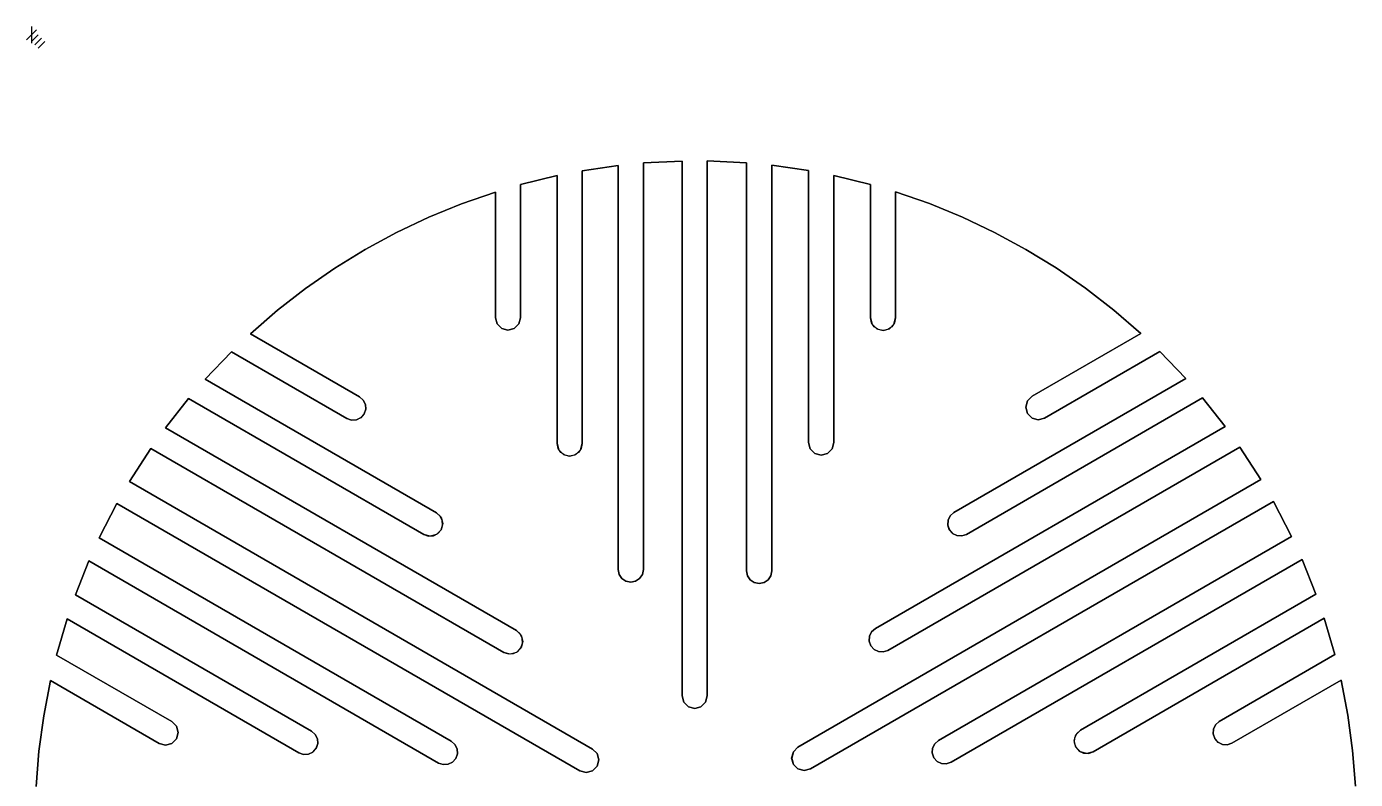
# Model space of a CAD drawing. Extents: x -1 to 211, y 67 to 298.
# Drawn here: x -0.8 to 210.4, y 178.8 to 298.3 of the extents above; entities that cross this region are included whole.
import ezdxf

# ---------------------------------------------------------------- set-up
doc = ezdxf.new("R2010")
doc.units = 0

msp = doc.modelspace()

# ---------------------------------------------------------------- linework, layer by layer
for p, q in [((97.235597, 276.661862), (103.39303, 276.970802)), ((103.393033, 276.970321), (97.235599, 276.661801)), ((103.392999, 276.970741), (103.392999, 276.970212)), ((103.392999, 276.970212), (103.392999, 192.007055)), ((103.392999, 276.970212), (103.392999, 276.970212)), ((103.392999, 192.007055), (103.392999, 276.970212)), ((107.392964, 192.007055), (107.392964, 276.976827)), ((107.392964, 276.976827), (107.392964, 192.007055)), ((107.392964, 276.976827), (107.392964, 276.976827)), ((107.392964, 276.976827), (107.392964, 276.976827)), ((113.644621, 276.68152), (107.393025, 276.9768)), ((107.393028, 276.976901), (113.644616, 276.681801)), ((113.644532, 276.681817), (113.644532, 276.681552)), ((113.644532, 276.681552), (113.644532, 276.681552)), ((113.644532, 276.681552), (113.644532, 211.874328)), ((113.644532, 276.681552), (113.644532, 276.681552)), ((113.644532, 211.874328), (113.644532, 276.681552)), ((83.524466, 274.653354), (77.722323, 273.233805)), ((77.722338, 273.233866), (83.524517, 274.653804)), ((83.524403, 274.653788), (83.524403, 274.653259)), ((83.524403, 274.653259), (83.524403, 232.097465)), ((83.524403, 274.653259), (83.524403, 274.653259)), ((83.524403, 232.097465), (83.524403, 274.653259)), ((87.524369, 232.097465), (87.524369, 275.431397)), ((87.524369, 275.431397), (87.524369, 232.097465)), ((87.524369, 275.431397), (87.524369, 275.431397)), ((87.524633, 275.430868), (87.524369, 275.431397)), ((87.524461, 275.431273), (93.235604, 276.266802)), ((93.235602, 276.266342), (87.524511, 275.430802)), ((93.235657, 276.266686), (93.235657, 276.266421)), ((93.235657, 276.266421), (93.235657, 212.0725)), ((93.235657, 276.266421), (93.235657, 276.266421)), ((93.235657, 212.0725), (93.235657, 276.266421)), ((97.235623, 212.0725), (97.235623, 276.661973)), ((97.235623, 276.661973), (97.235623, 212.0725)), ((97.235623, 276.661973), (97.235623, 276.661973)), ((97.235623, 276.661708), (97.235623, 276.661973)), ((117.644497, 211.874328), (117.644497, 276.29579)), ((117.644497, 276.29579), (117.644497, 211.874328)), ((117.644497, 276.29579), (117.644497, 276.29579)), ((117.644497, 276.29579), (117.644497, 276.29579)), ((123.498171, 275.450143), (117.644571, 276.295803)), ((117.644616, 276.295713), (123.498166, 275.449802)), ((123.498132, 275.449918), (123.498132, 275.450183)), ((123.498132, 275.450183), (123.498132, 275.450183)), ((123.498132, 275.450183), (123.498132, 232.251981)), ((123.498132, 275.450183), (123.498132, 275.450183)), ((123.498132, 232.251981), (123.498132, 275.450183)), ((127.498097, 274.676807), (127.498097, 274.676542)), ((127.498097, 232.251981), (127.498097, 274.676542)), ((127.498097, 274.676542), (127.498097, 232.251981)), ((127.498097, 274.676542), (127.498097, 274.676542)), ((133.336828, 273.253636), (127.498161, 274.676804)), ((127.498166, 274.676595), (133.336852, 273.253805)), ((77.722362, 252.089885), (77.722362, 273.233771)), ((77.722362, 273.233771), (77.722362, 252.089885)), ((77.722362, 273.233771), (77.722362, 273.233771)), ((77.722362, 273.233771), (77.722362, 273.233771)), ((133.336915, 273.253879), (133.336915, 273.253615)), ((133.336915, 273.253615), (133.336915, 273.253615)), ((133.336915, 273.253615), (133.336915, 252.047817)), ((133.336915, 273.253615), (133.336915, 273.253615)), ((133.336915, 252.047817), (133.336915, 273.253615)), ((68.358931, 270.179682), (73.722328, 272.047807)), ((73.722343, 272.047817), (68.35894, 270.179696)), ((73.722396, 272.04791), (73.722396, 252.089885)), ((73.722396, 272.04791), (73.722396, 272.04791)), ((73.722396, 252.089885), (73.722396, 272.04791)), ((73.722396, 272.04791), (73.722396, 272.04791)), ((137.336823, 272.070706), (142.701559, 270.20644)), ((142.701588, 270.20653), (137.336846, 272.070807)), ((137.336881, 272.070929), (137.336881, 272.070664)), ((137.336881, 252.047817), (137.336881, 272.070664)), ((137.336881, 272.070664), (137.336881, 252.047817)), ((137.336881, 272.070664), (137.336881, 272.070664)), ((63.115758, 268.02931), (68.358931, 270.179682)), ((68.35894, 270.179696), (63.11576, 268.029327)), ((142.701559, 270.20644), (147.946276, 268.05984)), ((147.946308, 268.059918), (142.701588, 270.20653)), ((63.11576, 268.029327), (58.003516, 265.602899)), ((58.003521, 265.60288), (63.115758, 268.02931)), ((147.946276, 268.05984), (153.060255, 265.637089)), ((153.06029, 265.637154), (147.946308, 268.059918)), ((58.003516, 265.602899), (53.032921, 262.906603)), ((53.032933, 262.906583), (58.003521, 265.60288)), ((153.060255, 265.637089), (158.03278, 262.944367)), ((158.032817, 262.94442), (153.06029, 265.637154)), ((53.032921, 262.906603), (48.214687, 259.946628)), ((48.214705, 259.946608), (53.032933, 262.906583)), ((158.03278, 262.944367), (162.853134, 259.987859)), ((162.853173, 259.987899), (158.032817, 262.94442)), ((48.214687, 259.946628), (43.559527, 256.729166)), ((43.55955, 256.729146), (48.214705, 259.946608)), ((162.853134, 259.987859), (167.5106, 256.773747)), ((167.510639, 256.773773), (162.853173, 259.987899)), ((43.559527, 256.729166), (39.078152, 253.260405)), ((39.078182, 253.260386), (43.55955, 256.729146)), ((167.5106, 256.773747), (171.994461, 253.308212)), ((171.994499, 253.308224), (167.510639, 256.773773)), ((39.078152, 253.260405), (34.781277, 249.546536)), ((34.781311, 249.546518), (39.078182, 253.260386)), ((73.990285, 251.089832), (73.722328, 252.089832)), ((73.722343, 252.089864), (73.988497, 251.08755)), ((73.722396, 252.089885), (73.722396, 252.089885)), ((73.722396, 252.089885), (73.722396, 252.089885)), ((77.722338, 252.089864), (77.454396, 251.089859)), ((77.456197, 251.087523), (77.722323, 252.089832)), ((77.722362, 252.089885), (77.722362, 252.089885)), ((77.722362, 252.089885), (77.722362, 252.089885)), ((133.336828, 252.047856), (133.604774, 251.047849)), ((133.496015, 251.271571), (133.336852, 252.047832)), ((133.336915, 252.047817), (133.336915, 252.047817)), ((133.336915, 252.047817), (133.336915, 252.047817)), ((137.068892, 251.047829), (137.336846, 252.047832)), ((137.336823, 252.047856), (137.177669, 251.271593)), ((137.336881, 252.047817), (137.336881, 252.047817)), ((137.336881, 252.047817), (137.336881, 252.047817)), ((171.994461, 253.308212), (176.294, 249.597437)), ((176.294037, 249.597434), (171.994499, 253.308224)), ((52.121576, 239.535157), (34.781335, 249.546449)), ((34.781335, 249.546449), (52.121576, 239.535157)), ((34.781335, 249.546449), (34.781335, 249.546449)), ((34.781335, 249.546449), (34.781335, 249.546449)), ((73.988497, 251.08755), (74.72074, 250.353245)), ((74.722343, 250.357785), (73.990285, 251.089832)), ((74.72074, 250.353245), (75.722318, 250.084374)), ((75.722348, 250.089843), (74.722343, 250.357785)), ((75.722318, 250.084374), (76.7239, 250.353229)), ((76.72235, 250.357801), (75.722348, 250.089843)), ((77.454396, 251.089859), (76.72235, 250.357801)), ((76.7239, 250.353229), (77.456197, 251.087523)), ((133.925085, 250.638105), (133.496015, 251.271571)), ((133.604774, 251.047849), (134.336824, 250.31579)), ((134.560038, 250.21124), (133.925085, 250.638105)), ((134.336824, 250.31579), (135.336826, 250.047835)), ((135.336848, 250.054776), (134.560038, 250.21124)), ((135.336826, 250.047835), (136.336834, 250.31578)), ((136.113657, 250.211249), (135.336848, 250.054776)), ((136.748605, 250.638122), (136.113657, 250.211249)), ((136.336834, 250.31578), (137.068892, 251.047829)), ((137.177669, 251.271593), (136.748605, 250.638122)), ((176.294082, 249.597513), (159.009933, 239.618501)), ((159.009933, 239.618501), (176.294082, 249.597513)), ((176.294082, 249.597513), (176.294082, 249.597513)), ((176.294082, 249.597513), (176.294082, 249.597513)), ((176.294082, 249.597513), (176.294082, 249.597513)), ((31.756866, 246.673887), (27.605185, 242.328945)), ((27.605217, 242.328934), (31.756881, 246.67384)), ((31.756887, 246.673871), (31.756887, 246.673871)), ((31.756887, 246.673871), (50.121593, 236.070972)), ((31.756887, 246.673871), (31.756887, 246.673871)), ((50.121593, 236.070972), (31.756887, 246.673871)), ((161.0099, 236.154361), (179.32116, 246.726304)), ((179.32116, 246.726304), (161.0099, 236.154361)), ((179.32116, 246.726304), (179.32116, 246.726304)), ((179.321163, 246.726404), (183.451573, 242.411389)), ((179.321176, 246.726259), (179.321176, 246.726259)), ((183.451555, 242.411312), (179.321194, 246.726338)), ((64.346104, 221.116741), (27.605315, 242.328889)), ((27.605315, 242.328889), (64.346104, 221.116741)), ((27.605315, 242.328889), (27.605315, 242.328889)), ((27.605315, 242.328889), (27.605315, 242.328889)), ((183.451581, 242.411439), (146.597021, 221.13341)), ((146.597021, 221.13341), (183.451581, 242.411439)), ((183.451565, 242.411484), (183.451565, 242.411484)), ((183.451581, 242.411439), (183.451581, 242.411439)), ((183.451581, 242.411439), (183.451581, 242.411439)), ((21.276249, 234.605069), (24.93529, 239.251649)), ((24.935307, 239.251612), (21.276295, 234.605055)), ((24.935303, 239.251524), (24.935303, 239.251524)), ((24.935303, 239.251524), (62.346121, 217.652556)), ((24.935303, 239.251524), (24.935303, 239.251524)), ((62.346121, 217.652556), (24.935303, 239.251524)), ((52.121576, 239.535157), (52.121576, 239.535157)), ((52.121576, 239.535157), (52.121576, 239.535157)), ((52.121607, 239.535094), (52.717043, 239.009705)), ((52.71496, 239.009203), (52.121655, 239.535049)), ((53.049484, 238.320721), (52.71496, 239.009203)), ((52.717043, 239.009705), (53.053163, 238.3207)), ((148.597004, 217.669225), (186.125192, 239.336191)), ((186.125192, 239.336191), (148.597004, 217.669225)), ((158.276273, 238.886597), (158.007364, 237.8859)), ((158.009132, 237.886239), (158.277383, 238.886464)), ((159.009853, 239.618422), (158.276273, 238.886597)), ((158.277383, 238.886464), (159.009919, 239.618448)), ((159.009933, 239.618501), (159.009933, 239.618501)), ((159.009933, 239.618501), (159.009933, 239.618501)), ((186.125192, 239.336191), (186.125192, 239.336191)), ((186.125192, 239.336191), (186.125192, 239.336191)), ((186.125253, 239.336178), (189.703982, 234.807755)), ((189.704016, 234.807718), (186.125285, 239.336149)), ((52.324728, 236.210982), (52.848959, 236.805714)), ((52.853328, 236.803264), (52.328068, 236.207715)), ((52.848959, 236.805714), (53.10192, 237.55707)), ((53.106435, 237.555934), (52.853328, 236.803264)), ((53.10192, 237.55707), (53.049484, 238.320721)), ((53.053163, 238.3207), (53.106435, 237.555934)), ((158.007452, 237.8859), (158.275424, 236.884946)), ((158.27707, 236.885933), (158.009116, 237.886239)), ((158.275424, 236.884946), (159.008266, 236.152416)), ((159.00939, 236.153734), (158.27707, 236.885933)), ((77.06699, 202.394319), (21.276252, 234.605182)), ((21.276252, 234.605182), (77.06699, 202.394319)), ((21.276252, 234.605182), (21.276252, 234.605182)), ((21.276305, 234.605182), (21.276252, 234.605182)), ((50.121593, 236.070972), (50.121593, 236.070972)), ((50.121593, 236.070972), (50.121593, 236.070972)), ((50.121611, 236.070996), (50.873652, 235.820077)), ((50.874382, 235.818009), (50.121656, 236.070954)), ((50.873652, 235.820077), (51.637158, 235.874588)), ((51.639136, 235.871446), (50.874382, 235.818009)), ((51.637158, 235.874588), (52.324728, 236.210982)), ((52.328068, 236.207715), (51.639136, 235.871446)), ((189.703942, 234.807588), (134.110556, 202.71076)), ((134.110556, 202.71076), (189.703942, 234.807588)), ((159.008266, 236.152464), (160.009348, 235.884981)), ((160.009741, 235.885957), (159.00939, 236.153832)), ((160.009348, 235.884981), (161.009918, 236.154316)), ((161.009924, 236.154361), (160.009741, 235.885957)), ((161.0099, 236.154361), (161.0099, 236.154361)), ((161.009916, 236.154316), (161.009916, 236.154316)), ((189.703942, 234.807853), (189.703942, 234.807588)), ((189.703942, 234.807588), (189.703942, 234.807588)), ((189.703942, 234.807588), (189.703942, 234.807588)), ((18.942125, 231.333878), (15.560502, 226.067565)), ((15.56053, 226.067525), (18.942098, 231.33386)), ((18.942101, 231.333878), (18.942127, 231.333878)), ((18.942127, 231.333878), (75.066743, 198.930134)), ((18.942127, 231.333878), (18.942127, 231.333878)), ((75.066743, 198.930134), (18.942127, 231.333878)), ((83.524403, 232.097465), (83.524403, 232.097465)), ((83.524403, 232.097465), (83.524403, 232.097465)), ((83.524466, 232.09742), (83.792429, 231.09741)), ((83.684515, 231.322149), (83.524517, 232.097457)), ((84.113767, 230.689644), (83.684515, 231.322149)), ((83.792429, 231.09741), (84.524495, 230.365359)), ((84.748381, 230.263516), (84.113767, 230.689644)), ((84.524495, 230.365359), (85.524508, 230.097416)), ((85.524468, 230.10734), (84.748381, 230.263516)), ((86.30056, 230.263501), (85.524468, 230.10734)), ((85.524508, 230.097416), (86.524517, 230.365377)), ((86.935185, 230.689617), (86.30056, 230.263501)), ((86.524517, 230.365377), (87.256568, 231.097444)), ((87.364449, 231.322114), (86.935185, 230.689617)), ((87.256568, 231.097444), (87.524511, 232.097457)), ((87.524461, 232.09742), (87.364449, 231.322114)), ((87.524633, 232.097465), (87.524369, 232.097465)), ((87.524369, 232.097465), (87.524369, 232.097465)), ((123.498132, 232.251981), (123.498132, 232.251981)), ((123.498132, 232.251981), (123.498132, 232.251981)), ((123.766127, 231.251961), (123.498166, 232.251957)), ((123.498171, 232.252005), (123.764924, 231.250541)), ((123.764924, 231.250541), (124.497147, 230.51706)), ((124.498187, 230.519918), (123.766127, 231.251961)), ((124.497147, 230.51706), (125.498142, 230.24852)), ((125.49819, 230.251981), (124.498187, 230.519918)), ((125.498142, 230.24852), (126.499143, 230.517034)), ((126.498185, 230.519941), (125.49819, 230.251981)), ((127.230228, 231.252002), (126.498185, 230.519941)), ((126.499143, 230.517034), (127.231354, 231.250499)), ((127.498166, 232.252005), (127.230228, 231.252002)), ((127.231354, 231.250499), (127.498161, 232.251957)), ((127.498097, 232.251981), (127.498097, 232.251981)), ((127.498097, 232.251981), (127.498097, 232.251981)), ((136.110539, 199.246575), (192.04656, 231.541311)), ((192.04656, 231.541311), (136.110539, 199.246575)), ((192.046539, 231.541377), (195.392373, 226.363065)), ((192.04656, 231.541311), (192.04656, 231.541311)), ((192.04656, 231.541311), (192.04656, 231.541311)), ((195.392397, 226.363115), (192.046578, 231.541359)), ((15.560492, 226.067618), (15.560519, 226.067618)), ((15.560519, 226.067618), (89.146527, 183.582467)), ((15.560519, 226.067618), (15.560519, 226.067618)), ((89.146527, 183.58246), (15.560519, 226.06761)), ((195.392476, 226.363157), (121.811944, 183.881446)), ((121.811944, 183.881446), (195.392476, 226.363157)), ((195.392476, 226.363157), (195.392476, 226.363157)), ((195.392476, 226.363157), (195.392476, 226.363157)), ((195.392476, 226.363157), (195.392476, 226.363157)), ((13.566226, 222.600141), (10.754608, 217.113378)), ((10.754647, 217.113412), (13.566204, 222.600171)), ((13.566198, 222.600258), (13.566224, 222.600258)), ((13.566224, 222.600258), (87.146544, 180.118547)), ((13.566224, 222.600258), (13.566224, 222.600258)), ((87.146544, 180.118547), (13.566224, 222.600258)), ((123.811927, 180.417256), (197.398016, 222.902406)), ((197.398016, 222.902406), (123.811927, 180.417256)), ((197.398016, 222.902406), (197.398016, 222.902406)), ((197.398016, 222.902142), (197.398016, 222.902406)), ((200.268085, 217.340575), (197.398071, 222.902263)), ((197.398087, 222.902301), (200.268069, 217.34057)), ((64.345998, 221.116646), (65.083596, 220.385422)), ((64.941651, 220.591303), (64.346041, 221.116672)), ((64.346104, 221.116741), (64.346104, 221.116741)), ((64.346104, 221.116741), (64.346104, 221.116741)), ((65.277895, 219.902238), (64.941651, 220.591303)), ((65.083596, 220.385422), (65.355028, 219.382892)), ((65.331221, 219.137367), (65.277895, 219.902238)), ((145.612518, 219.154271), (145.66573, 219.918968)), ((145.670295, 219.919061), (145.618094, 219.155744)), ((145.66573, 219.918968), (146.001742, 220.607946)), ((146.004357, 220.607378), (145.670295, 219.919061)), ((146.001742, 220.607946), (146.597037, 221.133373)), ((146.597037, 221.133346), (146.004357, 220.607378)), ((146.597021, 221.13341), (146.597021, 221.13341)), ((146.597021, 221.13341), (146.597021, 221.13341)), ((62.345992, 217.652543), (63.098776, 217.399402)), ((63.348103, 217.379414), (62.346042, 217.652582)), ((62.346121, 217.652556), (62.346121, 217.652556)), ((62.346121, 217.652556), (62.346121, 217.652556)), ((64.352031, 217.645624), (63.348103, 217.379414)), ((63.863646, 217.452729), (64.552712, 217.788972)), ((65.087109, 218.379424), (64.352031, 217.645637)), ((64.552712, 217.788972), (65.078081, 218.384583)), ((65.078081, 218.384583), (65.331221, 219.137367)), ((65.35502, 219.382892), (65.087109, 218.379424)), ((145.865624, 218.401686), (145.612518, 219.154271)), ((145.618094, 219.155744), (145.870995, 218.404776)), ((146.390827, 217.806195), (145.865624, 218.401686)), ((145.870995, 218.404776), (146.394906, 217.810276)), ((147.079678, 217.469925), (146.390827, 217.806195)), ((146.394906, 217.810276), (147.082061, 217.473829)), ((148.597036, 217.669251), (147.844355, 217.416427)), ((147.845192, 217.418981), (148.597033, 217.669277)), ((148.597004, 217.669225), (148.597004, 217.669225)), ((148.597004, 217.669225), (148.597004, 217.669225)), ((10.754607, 217.113336), (10.754659, 217.113336)), ((66.690839, 184.818599), (10.754659, 217.113336)), ((10.754659, 217.113336), (66.690839, 184.818599)), ((10.754659, 217.113336), (10.754659, 217.113336)), ((63.098776, 217.399402), (63.863646, 217.452729)), ((200.268212, 217.340607), (144.143279, 184.936863)), ((144.143279, 184.936863), (200.268212, 217.340607)), ((147.844355, 217.416427), (147.079678, 217.469925)), ((147.082061, 217.473829), (147.845192, 217.418981)), ((200.267947, 217.340607), (200.268212, 217.340607)), ((200.268212, 217.340607), (200.268212, 217.340607)), ((200.268212, 217.340607), (200.268212, 217.340607)), ((6.964796, 208.088018), (9.09721, 213.45157)), ((9.097175, 213.451547), (6.964813, 208.087978)), ((9.097179, 213.451507), (9.097179, 213.451507)), ((64.690856, 181.354679), (9.097179, 213.451507)), ((9.097206, 213.451496), (9.097179, 213.451496)), ((9.097179, 213.451496), (64.690856, 181.354668)), ((146.143261, 181.472942), (201.934027, 213.683541)), ((201.934027, 213.683541), (146.143261, 181.472942)), ((201.933958, 213.68357), (204.128462, 208.191483)), ((204.128451, 208.191462), (201.933966, 213.683575)), ((201.934027, 213.683541), (201.934027, 213.683541)), ((201.934027, 213.683541), (201.934027, 213.683541)), ((93.235602, 212.072421), (93.392915, 211.294133)), ((93.393227, 211.294393), (93.235604, 212.072384)), ((93.235657, 212.0725), (93.235657, 212.0725)), ((93.235657, 212.0725), (93.235657, 212.0725)), ((93.392915, 211.294133), (93.82157, 210.658612)), ((93.82195, 210.659178), (93.393227, 211.294393)), ((97.07801, 211.294428), (96.649296, 210.659206)), ((96.649574, 210.658585), (97.078238, 211.294099)), ((97.235597, 212.072421), (97.07801, 211.294428)), ((97.078238, 211.294099), (97.235599, 212.072384)), ((97.235623, 212.0725), (97.235623, 212.0725)), ((97.235623, 212.0725), (97.235623, 212.0725)), ((113.644532, 211.874328), (113.644532, 211.874328)), ((113.644532, 211.874328), (113.644532, 211.874328)), ((113.802038, 211.096078), (113.644616, 211.874283)), ((113.644621, 211.874254), (113.804495, 211.098794)), ((117.484706, 211.098822), (117.644571, 211.874283)), ((117.644616, 211.874254), (117.487172, 211.096051)), ((117.644497, 211.874328), (117.644497, 211.874328)), ((117.644497, 211.874328), (117.644497, 211.874328)), ((93.82157, 210.658612), (94.457236, 210.230149)), ((94.457504, 210.230959), (93.82195, 210.659178)), ((94.457236, 210.230149), (95.235582, 210.073036)), ((95.235619, 210.073954), (94.457504, 210.230959)), ((95.235582, 210.073036), (96.013918, 210.230134)), ((96.013738, 210.230974), (95.235619, 210.073954)), ((96.649296, 210.659206), (96.013738, 210.230974)), ((96.013918, 210.230134), (96.649574, 210.658585)), ((114.230709, 210.460642), (113.802038, 211.096078)), ((113.804495, 211.098794), (114.233728, 210.46614)), ((114.866329, 210.032247), (114.230709, 210.460642)), ((114.233728, 210.46614), (114.868405, 210.039903)), ((115.644602, 209.875162), (114.866329, 210.032247)), ((114.868405, 210.039903), (115.644612, 209.883692)), ((116.422872, 210.032236), (115.644602, 209.875162)), ((115.644612, 209.883692), (116.420816, 210.039916)), ((116.420816, 210.039916), (117.055484, 210.466163)), ((117.058493, 210.460622), (116.422872, 210.032236)), ((117.055484, 210.466163), (117.484706, 211.098822)), ((117.487172, 211.096051), (117.058493, 210.460622)), ((44.493119, 186.421168), (6.964799, 208.088134)), ((6.964799, 208.088134), (44.493119, 186.421168)), ((6.964799, 208.088134), (6.964799, 208.088134)), ((6.964825, 208.08787), (6.964799, 208.088134)), ((204.128478, 208.191592), (166.717765, 186.592358)), ((166.717765, 186.592358), (204.128478, 208.191592)), ((204.128478, 208.191592), (204.128478, 208.191592)), ((204.128478, 208.191592), (204.128478, 208.191592)), ((204.128478, 208.191592), (204.128478, 208.191592)), ((5.638499, 204.234959), (3.966716, 198.50039)), ((3.966746, 198.500427), (5.638514, 204.234983)), ((5.638524, 204.235012), (5.638497, 204.235012)), ((5.638497, 204.235012), (42.493136, 182.956983)), ((5.638497, 204.235012), (5.638497, 204.235012)), ((42.493136, 182.956983), (5.638497, 204.235012)), ((168.717748, 183.128173), (205.458537, 204.340586)), ((205.458537, 204.340586), (168.717748, 183.128173)), ((205.458537, 204.340589), (207.14546, 198.572695)), ((205.458537, 204.340586), (205.458537, 204.340586)), ((205.458537, 204.340586), (205.458537, 204.340586)), ((205.458537, 204.340586), (205.458537, 204.340586)), ((207.14555, 198.572682), (205.458561, 204.340589)), ((77.066726, 202.394319), (77.06699, 202.394319)), ((77.657841, 201.867988), (77.066823, 202.394295)), ((77.066866, 202.39434), (77.798924, 201.662275)), ((77.06699, 202.394319), (77.06699, 202.394319)), ((77.990666, 201.180096), (77.657841, 201.867988)), ((78.066873, 200.662261), (77.798916, 199.662248)), ((77.798924, 201.662275), (78.066873, 200.662261)), ((78.042231, 200.41766), (77.990666, 201.180096)), ((133.125633, 200.731615), (133.178899, 201.496387)), ((133.378748, 199.978943), (133.125633, 200.731615)), ((133.184535, 201.496492), (133.132517, 200.733425)), ((133.132517, 200.733425), (133.385381, 199.982748)), ((133.178899, 201.496387), (133.515017, 202.185399)), ((133.518244, 202.18469), (133.184535, 201.496492)), ((133.515017, 202.185399), (134.110453, 202.710794)), ((134.11045, 202.710757), (133.518244, 202.18469)), ((134.110556, 202.71076), (134.110556, 202.71076)), ((134.110556, 202.71076), (134.110556, 202.71076)), ((75.066743, 198.930134), (75.066743, 198.930134)), ((75.066743, 198.930134), (75.066743, 198.930134)), ((76.066838, 198.662243), (75.066825, 198.9302)), ((75.06687, 198.930242), (75.818174, 198.681565)), ((75.818174, 198.681565), (76.580318, 198.73728)), ((77.066853, 198.930192), (76.066838, 198.662243)), ((76.580318, 198.73728), (77.266387, 199.073846)), ((77.798916, 199.662248), (77.066853, 198.930192)), ((77.266387, 199.073846), (77.789468, 199.667719)), ((77.789468, 199.667719), (78.042231, 200.41766)), ((133.904019, 199.383396), (133.378748, 199.978943)), ((133.385381, 199.982748), (133.90906, 199.388427)), ((134.59296, 199.047133), (133.904019, 199.383396)), ((133.90906, 199.388427), (134.595908, 199.05195)), ((135.35772, 198.993705), (134.59296, 199.047133)), ((134.595908, 199.05195), (135.35876, 198.996859)), ((136.110446, 199.246662), (135.35772, 198.993705)), ((135.35876, 198.996859), (136.110449, 199.246699)), ((136.110539, 199.246575), (136.110539, 199.246575)), ((136.110539, 199.246575), (136.110539, 199.246575)), ((207.145518, 198.572677), (188.780812, 187.969777)), ((188.780812, 187.969777), (207.145518, 198.572677)), ((207.145518, 198.572677), (207.145518, 198.572677)), ((207.145518, 198.572677), (207.145518, 198.572677)), ((207.145518, 198.572677), (207.145518, 198.572677)), ((3.966703, 198.50044), (3.966756, 198.50044)), ((22.27799, 187.928497), (3.966756, 198.50044)), ((3.966756, 198.50044), (22.27799, 187.928497)), ((3.966756, 198.50044), (3.966756, 198.50044)), ((1.929882, 188.864401), (2.993717, 194.443306)), ((2.993898, 194.443316), (1.929996, 188.864426)), ((2.993726, 194.443205), (2.993884, 194.443205)), ((2.993884, 194.443335), (20.277981, 184.464323)), ((2.993884, 194.443335), (2.993884, 194.443335)), ((20.277981, 184.464323), (2.993884, 194.443335)), ((190.780795, 184.505598), (208.121035, 194.517154)), ((208.121035, 194.517154), (190.780795, 184.505598)), ((208.121565, 194.517154), (208.121035, 194.517154)), ((208.121035, 194.517154), (208.121035, 194.517154)), ((208.121035, 194.517154), (208.121035, 194.517154)), ((208.121099, 194.517125), (209.188493, 188.941848)), ((209.18876, 188.941828), (208.121459, 194.517106)), ((103.392999, 192.007055), (103.392999, 192.007055)), ((103.392999, 192.007055), (103.392999, 192.007055)), ((103.660818, 191.006816), (103.39303, 192.007007)), ((103.393033, 192.00696), (103.660023, 191.005755)), ((103.660023, 191.005755), (104.392225, 190.272539)), ((104.392879, 190.274573), (103.660818, 191.006816)), ((104.392225, 190.272539), (105.393053, 190.004123)), ((105.393006, 190.006538), (104.392879, 190.274573)), ((106.393137, 190.274549), (105.393006, 190.006538)), ((105.393053, 190.004123), (106.393875, 190.272562)), ((107.125217, 191.006775), (106.393137, 190.274549)), ((106.393875, 190.272562), (107.126043, 191.005797)), ((107.393028, 192.00696), (107.125217, 191.006775)), ((107.126043, 191.005797), (107.393025, 192.007007)), ((107.392964, 192.007055), (107.392964, 192.007055)), ((107.392964, 192.007055), (107.392964, 192.007055)), ((1.170592, 183.248488), (1.929882, 188.864401)), ((1.929996, 188.864426), (1.170639, 183.248525)), ((209.188493, 188.941848), (209.952577, 183.32115)), ((209.952754, 183.321132), (209.18876, 188.941828)), ((22.277984, 187.928431), (23.010438, 187.19644)), ((22.27799, 187.928508), (22.27799, 187.928508)), ((22.27799, 187.928497), (22.27799, 187.928497)), ((23.013183, 187.196823), (22.277993, 187.928413)), ((23.010438, 187.19644), (23.278641, 186.196256)), ((23.278645, 186.196256), (23.010699, 185.196002)), ((23.283104, 186.195383), (23.013183, 187.196823)), ((23.015152, 185.193416), (23.283104, 186.195383)), ((44.492854, 186.421168), (44.493119, 186.421168)), ((45.086363, 185.895292), (44.492965, 186.421104)), ((44.493013, 186.421091), (45.088615, 185.895725)), ((44.493119, 186.421168), (44.493119, 186.421168)), ((45.420965, 185.2068), (45.086363, 185.895292)), ((45.088615, 185.895725), (45.424851, 185.206666)), ((166.122166, 186.067027), (165.78593, 185.377969)), ((165.983934, 185.860641), (166.71781, 186.592411)), ((166.717767, 186.592393), (166.122166, 186.067027)), ((166.717765, 186.592358), (166.717765, 186.592358)), ((166.717765, 186.592358), (166.717765, 186.592358)), ((187.795741, 185.990556), (187.849044, 186.755387)), ((188.048872, 185.237815), (187.795741, 185.990556)), ((187.854544, 186.755521), (187.802446, 185.992351)), ((187.802446, 185.992351), (188.05532, 185.241554)), ((187.849044, 186.755387), (188.185239, 187.444432)), ((188.188401, 187.443765), (187.854544, 186.755521)), ((188.185239, 187.444432), (188.780783, 187.969809)), ((188.780804, 187.969788), (188.188401, 187.443765)), ((188.780812, 187.969777), (188.780812, 187.969777)), ((188.780812, 187.969777), (188.780812, 187.969777)), ((20.277981, 184.464323), (20.277981, 184.464323)), ((20.278007, 184.464312), (20.277981, 184.464312)), ((20.27799, 184.464338), (21.279161, 184.193429)), ((21.278149, 184.195958), (20.277996, 184.464312)), ((22.278433, 184.463783), (21.278149, 184.195958)), ((21.279161, 184.193429), (22.281393, 184.460396)), ((23.010699, 185.196002), (22.278433, 184.463823)), ((22.281393, 184.460386), (23.015152, 185.193416)), ((45.220505, 183.691695), (45.473451, 184.443109)), ((45.478173, 184.441803), (45.225032, 183.689028)), ((45.473451, 184.443109), (45.420965, 185.2068)), ((45.424851, 185.206666), (45.478173, 184.441803)), ((67.286347, 184.293359), (66.690735, 184.818718)), ((66.690738, 184.818694), (67.285923, 184.293247)), ((66.690839, 184.818599), (66.690839, 184.818599)), ((66.690839, 184.818599), (66.690839, 184.818599)), ((67.285923, 184.293247), (67.621852, 183.604299)), ((67.622595, 183.604303), (67.286347, 184.293359)), ((121.077202, 183.149761), (121.811968, 183.881417)), ((121.811968, 183.881433), (121.07972, 183.149412)), ((121.811944, 183.881446), (121.811944, 183.881446)), ((121.811944, 183.881446), (121.811944, 183.881446)), ((143.548999, 184.411316), (143.213699, 183.72258)), ((143.216475, 183.722622), (143.550589, 184.410958)), ((144.143339, 184.936939), (143.548999, 184.411316)), ((143.550589, 184.410958), (144.143339, 184.936913)), ((144.143279, 184.936863), (144.143279, 184.936863)), ((144.143279, 184.936863), (144.143279, 184.936863)), ((165.982644, 183.85863), (165.714707, 184.859795)), ((165.71477, 184.859795), (165.983934, 185.860641)), ((165.78593, 185.377969), (165.732607, 184.613107)), ((165.732607, 184.613107), (165.985748, 183.860333)), ((166.715693, 183.12599), (165.982644, 183.85863)), ((165.985748, 183.860333), (166.511114, 183.264731)), ((188.574202, 184.642231), (188.048872, 185.237815)), ((188.05532, 185.241554), (188.579091, 184.647156)), ((189.263219, 184.305982), (188.574202, 184.642231)), ((188.579091, 184.647156), (189.266062, 184.310687)), ((190.028046, 184.252619), (189.263219, 184.305982)), ((189.266062, 184.310687), (190.029028, 184.25569)), ((190.780805, 184.50569), (190.028046, 184.252619)), ((190.029028, 184.25569), (190.780779, 184.505711)), ((190.780795, 184.505598), (190.780795, 184.505598)), ((190.780795, 184.505592), (190.780795, 184.505592)), ((190.780795, 184.505592), (190.780795, 184.505592)), ((1.170639, 183.248525), (0.715822, 177.607987)), ((0.715843, 177.607938), (1.170592, 183.248488)), ((42.492871, 182.956983), (42.493136, 182.956983)), ((43.245742, 182.703867), (42.492966, 182.957009)), ((42.493017, 182.956996), (43.245089, 182.706022)), ((42.493136, 182.956983), (42.493136, 182.956983)), ((43.245089, 182.706022), (44.00864, 182.760513)), ((44.010605, 182.757189), (43.245742, 182.703867)), ((44.00864, 182.760513), (44.696251, 183.09692)), ((44.699665, 183.093426), (44.010605, 182.757189)), ((44.696251, 183.09692), (45.220505, 183.691695)), ((45.225032, 183.689028), (44.699665, 183.093426)), ((67.421921, 182.087145), (66.896772, 181.491696)), ((66.897441, 181.491047), (67.4228, 182.086658)), ((67.67502, 182.839661), (67.421921, 182.087145)), ((67.4228, 182.086658), (67.675929, 182.83944)), ((67.621852, 183.604299), (67.67502, 182.839661)), ((67.675929, 182.83944), (67.622595, 183.604303)), ((89.146527, 183.582467), (89.146527, 183.582467)), ((89.146527, 183.58246), (89.146527, 183.58246)), ((89.88427, 182.851307), (89.146609, 183.58252)), ((89.146773, 183.582634), (89.879207, 182.85063)), ((89.879207, 182.85063), (90.147392, 181.850446)), ((90.14727, 181.850446), (89.879309, 180.850203)), ((90.155774, 181.848737), (89.88427, 182.851307)), ((89.887819, 180.845217), (90.15576, 181.848737)), ((120.807598, 182.148531), (121.077202, 183.149761)), ((121.07555, 181.146851), (120.8076, 182.148531)), ((121.07972, 183.149412), (120.811646, 182.149322)), ((120.811646, 182.149322), (121.079594, 181.149199)), ((143.213699, 183.72258), (143.160856, 182.958388)), ((143.160856, 182.958388), (143.413887, 182.206392)), ((143.164247, 182.959268), (143.216475, 183.722622)), ((143.417154, 182.208255), (143.164247, 182.959268)), ((143.413887, 182.206392), (143.938619, 181.611263)), ((143.9411, 181.613728), (143.417154, 182.208255)), ((166.511114, 183.264731), (167.200172, 182.928495)), ((167.717005, 182.858603), (166.715693, 183.125914)), ((167.200172, 182.928495), (167.965034, 182.875173)), ((168.7177, 183.128295), (167.717005, 182.858603)), ((167.965034, 182.875173), (168.717808, 183.128313)), ((168.717748, 183.128438), (168.717748, 183.128173)), ((168.717748, 183.128173), (168.717748, 183.128173)), ((209.952577, 183.32115), (210.412011, 177.667391)), ((210.412099, 177.66738), (209.952754, 183.321132)), ((64.690739, 181.354597), (65.443521, 181.101465)), ((65.443382, 181.101871), (64.690739, 181.354591)), ((64.690856, 181.354679), (64.690856, 181.354679)), ((64.690856, 181.354679), (64.690856, 181.354679)), ((66.207993, 181.155422), (65.443382, 181.101871)), ((65.443521, 181.101465), (66.208384, 181.154799)), ((66.896772, 181.491696), (66.207993, 181.155422)), ((66.208384, 181.154799), (66.897441, 181.491047)), ((87.146544, 180.118547), (87.146544, 180.118547)), ((87.146544, 180.118539), (87.146544, 180.118539)), ((88.146757, 179.850193), (87.14661, 180.118539)), ((87.146642, 180.11846), (88.148733, 179.845221)), ((89.147038, 180.11801), (88.146757, 179.850193)), ((88.148733, 179.845221), (89.152721, 180.111395)), ((89.879309, 180.850203), (89.147038, 180.118036)), ((89.152721, 180.111406), (89.887819, 180.845217)), ((121.809058, 180.413962), (121.07555, 181.146851)), ((121.079594, 181.149199), (121.811751, 180.417086)), ((122.810966, 180.14686), (121.809058, 180.413975)), ((121.811751, 180.417086), (122.811891, 180.149199)), ((123.811967, 180.417335), (122.810966, 180.14686)), ((122.811891, 180.149199), (123.811964, 180.417332)), ((123.811927, 180.417261), (123.811927, 180.417261)), ((123.811927, 180.417256), (123.811927, 180.417256)), ((143.938619, 181.611263), (144.62685, 181.274931)), ((144.628301, 181.277287), (143.9411, 181.613728)), ((144.62685, 181.274931), (145.390962, 181.220942)), ((145.391474, 181.222477), (144.628301, 181.277287)), ((145.390962, 181.220942), (146.143336, 181.472847)), ((146.143338, 181.472841), (145.391474, 181.222477)), ((146.143261, 181.472942), (146.143261, 181.472942)), ((146.143261, 181.472942), (146.143261, 181.472942))]:
    msp.add_line(p, q)
at = {"layer": 'Layer 1'}
for p, q in [((0, 298.322915), (0, 295.677085)), ((0.793749, 297.793749), (-0.793749, 296.206251)), ((1.058332, 297), (0, 295.941668)), ((1.587498, 296.470834), (0.529166, 295.412502)), ((2.116664, 295.941668), (1.058332, 294.883336))]:
    msp.add_line(p, q, dxfattribs=at)

doc.saveas('drawing.dxf')
